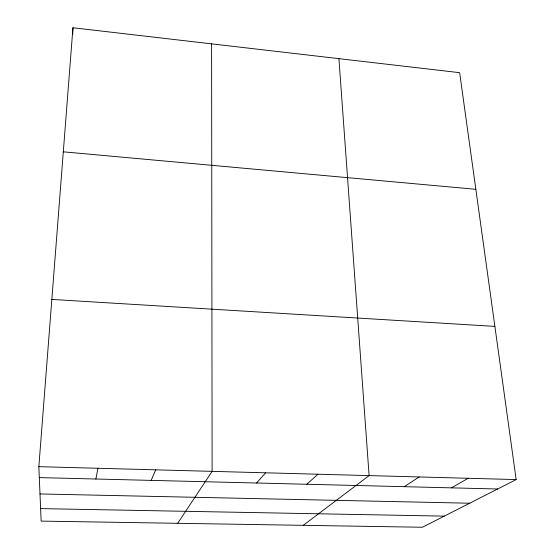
<?xml version="1.0" encoding="UTF-8"?>
<svg xmlns="http://www.w3.org/2000/svg" width="555" height="555" viewBox="0 0 555 555"><rect width="100%" height="100%" fill="white"/><g stroke="black" fill="none" stroke-linecap="round" stroke-linejoin="round"><path stroke-width="0.83" d="M72.719 34.459L72.948 27.75L459.651 72.677L516.157 479.582L422.417 527.25L41.146 521.103L38.843 466.672L72.948 27.75M95.876 479.014L97.971 468.267M151.175 480.387L155.719 469.828M177.697 523.31L212.114 471.355L211.601 43.859M256.576 483.01L265.616 472.804M306.832 484.258L317.932 474.22M303.238 525.328L369.11 475.607L338.918 58.65M404.207 486.679L419.185 476.96M451.402 487.852L468.191 478.285M40.619 508.609L444.284 516.129M39.995 493.95L469.669 503.225M39.308 477.605L497.634 489.004M38.843 466.672L516.157 479.582M51.837 299.423L494.887 326.396M63.305 151.82L475.843 189.31"/></g></svg>
